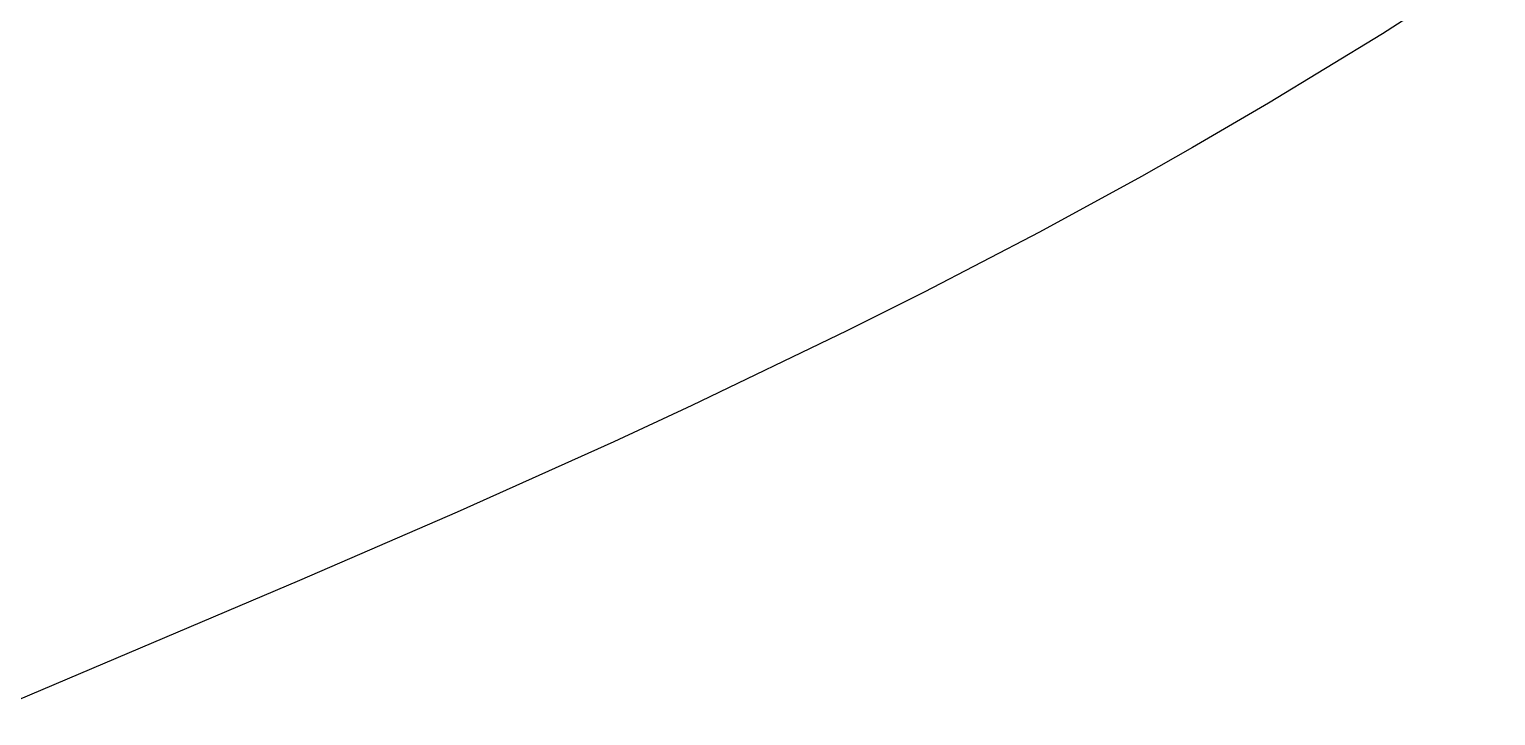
# Model space of a CAD drawing. Header units: millimetres. Extents: x 642261 to 742091, y 6812581 to 6930561.
# Drawn here: x 734588.77 to 734624.18, y 6897926.81 to 6897943.38 of the extents above; entities that cross this region are included whole.
import ezdxf

# ---------------------------------------------------------------- set-up
doc = ezdxf.new("R2010")
doc.units = ezdxf.units.MM
doc.layers.add('LimiteAreaMunicipio', color=10, linetype='Continuous')
doc.layers.add('LimiteRegional', color=10, linetype='Continuous')

# ---------------------------------------------------------------- blocks, each defined once
blk = doc.blocks.new('compartilhadora_AUTOCAD_OD_1_FMEBLOCK2')
at = {"layer": 'LimiteAreaMunicipio', "color": 7, "linetype": 'Continuous'}
blk.add_lwpolyline([(4748.83315, 854.8177), (4746.09715, 853.0476), (4743.35015, 851.3697), (4741.51215, 850.2976), (4740.28415, 849.6026), (4737.82015, 848.2567), (4735.03615, 846.8057), (4733.17215, 845.8706), (4729.42715, 844.0686), (4727.54515, 843.1966), (4723.76215, 841.4975), (4719.95315, 839.8426), (4712.25015, 836.5817)], dxfattribs=at)

msp = doc.modelspace()

# ---------------------------------------------------------------- linework, layer by layer
at = {"layer": 'LimiteRegional', "color": 7, "linetype": 'Continuous'}
msp.add_lwpolyline([(734624.176, 6897945.0461), (734621.44, 6897943.276), (734618.693, 6897941.5981), (734616.855, 6897940.526), (734615.627, 6897939.831), (734613.163, 6897938.4851), (734610.379, 6897937.0341), (734608.515, 6897936.099), (734604.77, 6897934.297), (734602.888, 6897933.425), (734599.105, 6897931.7259), (734595.296, 6897930.071), (734587.593, 6897926.8101)], dxfattribs=at)

# ---------------------------------------------------------------- block references
at = {"layer": 'LimiteAreaMunicipio', "color": 7, "linetype": 'Continuous'}
msp.add_blockref('compartilhadora_AUTOCAD_OD_1_FMEBLOCK2', (729875.3428, 6897090.2284), dxfattribs=at)

doc.saveas('drawing.dxf')
